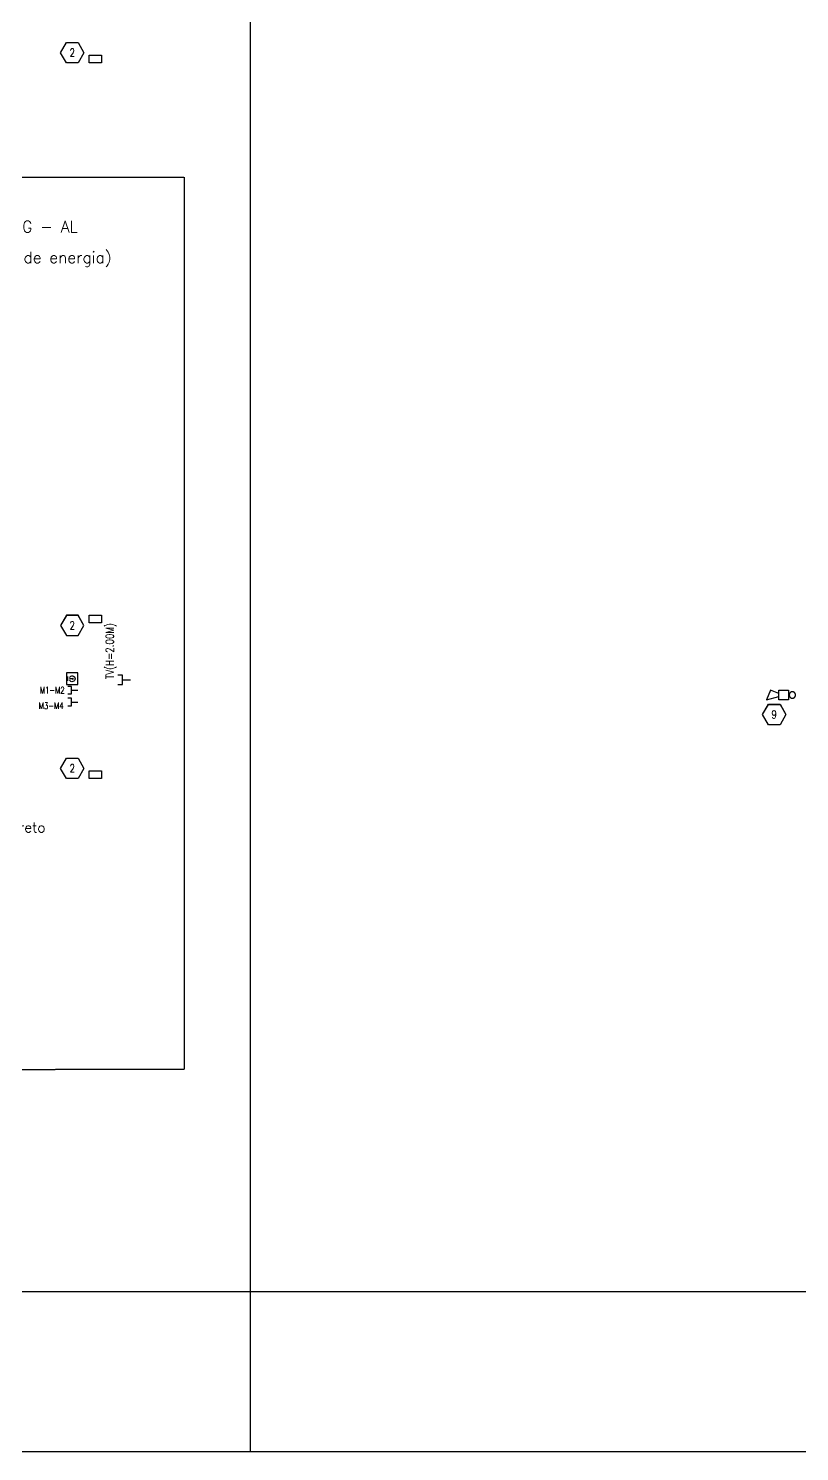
# Model space of a CAD drawing. Header units: millimetres. Extents: x -96513 to 442697, y -70111 to 173034.
# Drawn here: x 265768 to 289852, y -70111 to -25659 of the extents above; entities that cross this region are included whole.
import ezdxf
from ezdxf.enums import TextEntityAlignment as Align

# ---------------------------------------------------------------- set-up
doc = ezdxf.new("R2010")
doc.units = ezdxf.units.MM
doc.set_wipeout_variables(frame=1)
for name, pattern in [('ACAD_ISO02W100', [15, 12, -3]), ('DASHED', [19.05, 12.7, -6.35]), ('EXPOSED0', [6.35, 3.175, -0.79375, 0.396875, -0.79375, 0.396875, -0.79375])]:
    doc.linetypes.add(name, pattern=pattern)
for name, color, linetype in [('Anno', 223, 'Continuous'), ('Com', 153, 'Continuous'), ('Etrac', 6, 'DASHED'), ('Fire', 133, 'Continuous'), ('Lite-Cqd', 114, 'Continuous'), ('Soun-Sup', 183, 'Continuous'), ('textos', 4, 'Continuous'), ('Wire', 84, 'Continuous')]:
    doc.layers.add(name, color=color, linetype=linetype)
doc.styles.add('MECS', font='ROMANS.shx', dxfattribs={"width": 0.9, "height": 6250})
doc.styles.get("Standard").update_dxf_attribs({"font": 'ROMANS'})

# ---------------------------------------------------------------- blocks, each defined once
blk = doc.blocks.new('*U102')
blk.add_lwpolyline([(-0.076, -0.047), (0.076, -0.047), (0.076, 0.047), (-0.076, 0.047)], close=True)
blk = doc.blocks.new('G.RefSym-Keynote')
at = {"color": 18}
blk.add_wipeout([(-0.073, 0.123), (0.07, 0.123), (0.142, -0.001), (0.07, -0.124), (-0.073, -0.124), (-0.144, -0.001)], dxfattribs=at)
at = {"color": 0, "linetype": 'ByBlock'}
blk.add_lwpolyline([(-0.073, 0.125), (0.071, 0.125), (0.143, -0.001), (0.071, -0.126), (-0.073, -0.126), (-0.146, -0.001)], close=True, dxfattribs=at)
at = {"color": 0, "linetype": 'ByBlock', "style": 'MECS', "width": 0.8}
blk.add_attdef('NUM', text='', height=0.0941, dxfattribs=at).set_placement((-0.001, -0.001), align=Align.MIDDLE)
blk = doc.blocks.new('E.IntSnd-Video Player')
at = {"color": 0, "linetype": 'ByBlock', "lineweight": -2}
blk.add_line((2.03, 0), (3.04, 0), dxfattribs=at)
at = {"color": 18, "linetype": 'ByBlock'}
blk.add_wipeout([(-4, -4), (-4, 4), (4, 4), (4, -4)], dxfattribs=at)
at = {"color": 0, "linetype": 'ByBlock', "lineweight": -2}
for p, q in [((-2.91, 1.47), (-2.91, -1.47)), ((0.91, 0), (-1.81, 0))]:
    blk.add_line(p, q, dxfattribs=at)
for points in [[(-4, -4), (-4, 4), (4, 4), (4, -4)], [(-1.81, 0), (-0.87, -0.16), (-0.87, 0.16)], [(-0.04, -0.16), (-0.04, 0.16), (0.91, 0)]]:
    blk.add_lwpolyline(points, close=True, dxfattribs=at)
blk.add_arc((0, 0), 2.02, 206.56505, 153.43495, dxfattribs=at)
blk = doc.blocks.new('E.IntSnd-Microphone Outlet')
at = {"color": 0, "linetype": 'ByBlock', "lineweight": -2}
blk.add_line((0, 0.098), (0, 0), dxfattribs=at)
blk.add_lwpolyline([(0.057, 0.155), (0.057, 0.098), (-0.057, 0.098), (-0.057, 0.155)], dxfattribs=at)
at = {"color": 0, "linetype": 'ByBlock', "lineweight": -2, "style": 'MECS', "width": 0.8, "flags": 8}
blk.add_attdef('COF', text='', height=0.0984, dxfattribs=at).set_placement((0, 0.244), align=Align.MIDDLE)
blk = doc.blocks.new('E.IntFire-Horn')
at = {"color": 18}
blk.add_wipeout([(-0.059, 0), (-0.059, 0.118), (-0.02, 0.118), (-0.059, 0.27), (0.059, 0.22), (0.02, 0.118), (0.059, 0.118), (0.059, 0)], dxfattribs=at)
at = {"color": 0, "linetype": 'ByBlock', "lineweight": -2}
blk.add_lwpolyline([(0.02, 0.118), (0.059, 0.22), (-0.059, 0.27), (-0.02, 0.118)], dxfattribs=at)
blk.add_lwpolyline([(0.059, 0), (-0.059, 0), (-0.059, 0.118), (0.059, 0.118)], close=True, dxfattribs=at)
blk = doc.blocks.new('E.IntWir-Conduit')
at = {"color": 0, "linetype": 'ByBlock', "lineweight": -2}
blk.add_circle((0, 0.098425), 0.03937, dxfattribs=at)

msp = doc.modelspace()

# ---------------------------------------------------------------- linework, layer by layer
at = {"color": 8}
for p, q in [((272697, -25111), (272697, -70111)), ((272697, -25111), (272697, -65111)), ((-55639, -65111), (442697, -65111)), ((14468, -70111), (437697, -70111))]:
    msp.add_line(p, q, dxfattribs=at)
at = {"color": 3, "linetype": 'ACAD_ISO02W100'}
for p, q in [((241961, -30304), (270630, -30304)), ((270630, -30304), (270630, -58175)), ((270630, -58175), (241961, -58228))]:
    msp.add_line(p, q, dxfattribs=at)

# ---------------------------------------------------------------- block references
at = {"layer": 'Com', "linetype": 'Continuous', "xscale": -45.27123371938431, "yscale": 45.27123371938431, "zscale": 45.27123371938431, "rotation": 180}
msp.add_blockref('E.IntSnd-Video Player', (267133, -45973), dxfattribs=at)
at = {"layer": 'Com'}
ref = msp.add_blockref('E.IntSnd-Microphone Outlet', (267314, -46698), dxfattribs=dict(at, xscale=-2017.986206742399, yscale=2017.986206742399, zscale=2017.986206742399, rotation=89.99999999999977))
ref.add_attrib('COF', 'M3-M4', dxfattribs={"layer": '0', "color": 0, "linetype": 'ByBlock', "lineweight": -2, "height": 198.6, "style": 'MECS', "width": 0.8}).set_placement((266476, -46817), align=Align.MIDDLE)
at = {"layer": 'Fire', "xscale": 2540, "yscale": 2540, "zscale": 2540, "rotation": 90}
msp.add_blockref('E.IntFire-Horn', (289504, -46479), dxfattribs=at)
at = {"layer": 'Lite-Cqd', "xscale": -2540, "yscale": 2540, "zscale": 2540, "rotation": 180}
for p in [(267858, -26613), (267858, -44107), (267858, -48968)]:
    msp.add_blockref('*U102', p, dxfattribs=at)
at = {"layer": 'Soun-Sup'}
ref = msp.add_blockref('E.IntSnd-Microphone Outlet', (268956, -46009), dxfattribs=dict(at, xscale=-2540, yscale=2540, zscale=2540, rotation=89.99999999999993))
ref.add_attrib('COF', 'TV(H=2.00M)', dxfattribs={"layer": '0', "color": 0, "linetype": 'ByBlock', "lineweight": -2, "height": 250, "rotation": 90, "style": 'MECS', "width": 0.8, "flags": 8}).set_placement((268322, -45110), align=Align.MIDDLE)

# ---------------------------------------------------------------- texts
at = {"layer": 'Etrac', "color": 7}
for s, p in [('Ramal de ligação - 3#2(2)AWG - AL', (258189, -32028)), ('(vem da concessionaria de energia)', (259598, -32989))]:
    msp.add_text(s, height=355.23, rotation=0, dxfattribs=at).set_placement(p)
at = {"layer": 'textos', "color": 0}
msp.add_text('Rua Nicolau Barreto', height=315.76, rotation=0, dxfattribs=at).set_placement((261984, -50773))

# ---------------------------------------------------------------- next in the draw order: block references
at = {"layer": 'Anno', "color": 83}
ref = msp.add_blockref('G.RefSym-Keynote', (267138, -26413), dxfattribs=dict(at, xscale=2540, yscale=2540, zscale=2540))
ref.add_attrib('NUM', '2', dxfattribs={"layer": '0', "color": 0, "linetype": 'ByBlock', "height": 250, "style": 'MECS', "width": 0.8}).set_placement((267136, -26414), align=Align.MIDDLE)
ref = msp.add_blockref('G.RefSym-Keynote', (267138, -44307), dxfattribs=dict(at, xscale=-2540, yscale=2540, zscale=2540, rotation=180))
ref.add_attrib('NUM', '2', dxfattribs={"layer": '0', "color": 0, "linetype": 'ByBlock', "height": 250, "style": 'MECS', "width": 0.8}).set_placement((267136, -44305), align=Align.MIDDLE)
ref = msp.add_blockref('G.RefSym-Keynote', (267138, -48768), dxfattribs=dict(at, xscale=2540, yscale=2540, zscale=2540))
ref.add_attrib('NUM', '2', dxfattribs={"layer": '0', "color": 0, "linetype": 'ByBlock', "height": 250, "style": 'MECS', "width": 0.8}).set_placement((267136, -48769), align=Align.MIDDLE)
at = {"layer": 'Com'}
ref = msp.add_blockref('E.IntSnd-Microphone Outlet', (267314, -46331), dxfattribs=dict(at, xscale=-2017.986206742399, yscale=2017.986206742399, zscale=2017.986206742399, rotation=89.99999999999977))
ref.add_attrib('COF', 'M1-M2', dxfattribs={"layer": '0', "color": 0, "linetype": 'ByBlock', "lineweight": -2, "height": 198.6, "style": 'MECS', "width": 0.8}).set_placement((266511, -46328), align=Align.MIDDLE)
at = {"layer": 'Wire', "linetype": 'EXPOSED0', "ltscale": 100, "xscale": -2540, "yscale": 2540, "zscale": 2540, "rotation": 180}
msp.add_blockref('E.IntWir-Conduit', (289629, -46229), dxfattribs=at)

# ---------------------------------------------------------------- next in the draw order: block references
at = {"layer": 'Anno', "color": 83}
ref = msp.add_blockref('G.RefSym-Keynote', (289063, -47086), dxfattribs=dict(at, xscale=2540, yscale=2540, zscale=2540))
ref.add_attrib('NUM', '9', dxfattribs={"layer": '0', "color": 0, "linetype": 'ByBlock', "height": 250, "style": 'MECS', "width": 0.8}).set_placement((289060, -47087), align=Align.MIDDLE)

doc.saveas('drawing.dxf')
